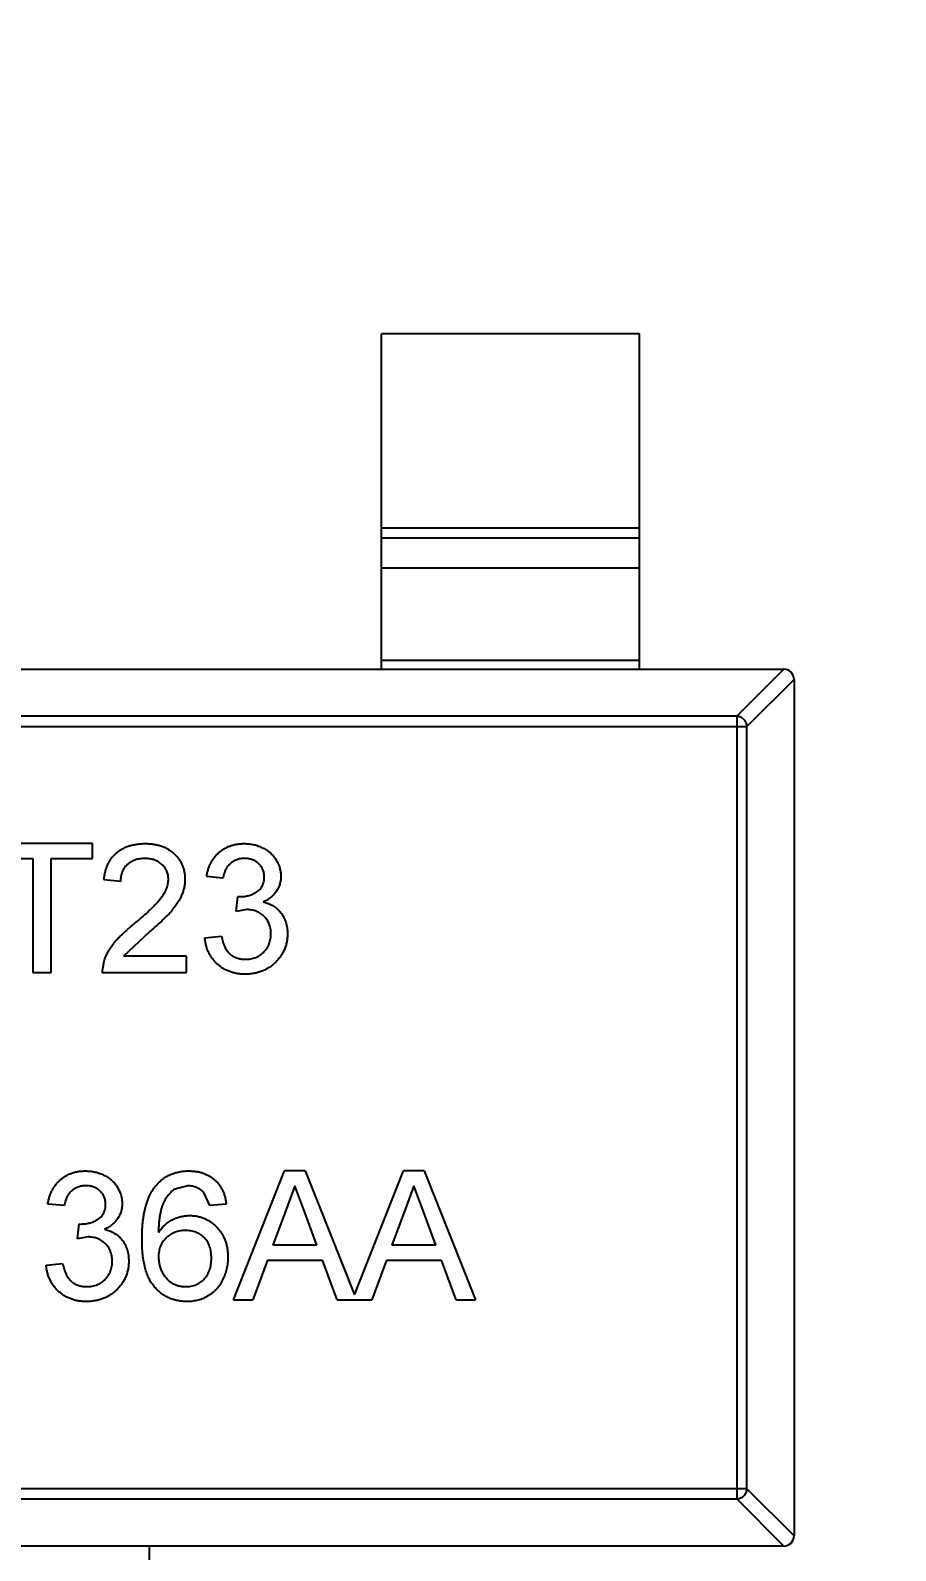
# Model space of a CAD drawing. Header units: inches. Extents: x -36 to 490, y -51 to 98.
# Drawn here: x 428.666 to 430.343, y 18.159 to 21.106 of the extents above; entities that cross this region are included whole.
import ezdxf

# ---------------------------------------------------------------- set-up
doc = ezdxf.new("R2010")
doc.units = ezdxf.units.IN
doc.header["$LTSCALE"] = 1.21
doc.header["$MEASUREMENT"] = 0
doc.header["$PDMODE"] = 3
doc.header["$PDSIZE"] = 0.3125
doc.layers.get('0').update_dxf_attribs({"linetype": 'CONTINUOUS'})
doc.layers.get('Defpoints').update_dxf_attribs({"linetype": 'CONTINUOUS'})
doc.layers.add('DIM', color=3, linetype='CONTINUOUS')
doc.styles.get("Standard").update_dxf_attribs({"font": 'txt', "width": 0.8})
doc.dimstyles.get("Standard").update_dxf_attribs({"dimtxt": 0.15625, "dimasz": 0.1875, "dimexe": 0.125, "dimexo": 0.0625, "dimgap": 0.09, "dimtad": 0, "dimtih": 1, "dimtoh": 1, "dimzin": 4, "dimdsep": 46, "dimtxsty": 'Standard', "dimblk": '_FILLED', "dimblk1": '_FILLED', "dimblk2": '_FILLED', "dimcen": 0.09, "dimazin": 1, "dimtp": 0.01, "dimtm": 0.01, "dimtfac": 1, "dimtofl": 0, "dimtmove": 0, "dimatfit": 3, "dimldrblk": '_FILLED', "dimfxl": 1, "dimtolj": 1, "dimtzin": 4, "dimarcsym": 0})

# ---------------------------------------------------------------- blocks, each defined once
blk = doc.blocks.new('_FILLED')
at = {"color": 0, "linetype": 'ByBlock'}
blk.add_solid([(0, 0), (-1, 0.1667), (-1, -0.1667)], dxfattribs=at)
blk = doc.blocks.new('*D70')
at = {"layer": 'Defpoints', "color": 0}
for p in [(406.8003, 41.9888), (406.8003, -7.0611), (488.6342, -7.0611)]:
    blk.add_point(p, dxfattribs=at)
at = {"layer": 'DIM', "color": 0, "lineweight": -2}
for p, q in [((406.8628, 41.9888), (488.7592, 41.9888)), ((488.6342, 39.4488), (488.6342, 21.3872)), ((488.6342, -4.5211), (488.6342, 13.5405)), ((406.8628, -7.0611), (488.7592, -7.0611))]:
    blk.add_line(p, q, dxfattribs=at)
at = {"layer": 'DIM', "color": 0, "lineweight": -2, "xscale": 2.54, "yscale": 2.54, "zscale": 2.54}
for p, rotation in [((488.6342, 41.9888), 90), ((488.6342, -7.0611), 270)]:
    blk.add_blockref('_FILLED', p, dxfattribs=dict(at, rotation=rotation))
at = {"layer": 'DIM', "color": 0, "insert": (488.6342, 17.4638), "char_height": 2.5, "attachment_point": 5, "rotation": 90, "line_spacing_factor": 2.5}
blk.add_mtext('\\A1;49.05', dxfattribs=at)

msp = doc.modelspace()

# ---------------------------------------------------------------- linework, layer by layer
at = {"color": 7, "linetype": 'Continuous'}
for p, q in [((429.8464, 20.518), (429.3464, 20.518)), ((429.3464, 19.868), (429.3464, 20.518)), ((429.8464, 19.868), (429.8464, 20.518)), ((429.3464, 20.1419), (429.8464, 20.1419)), ((429.8464, 20.1221), (429.3464, 20.1221)), ((429.8464, 20.0641), (429.3464, 20.0641)), ((427.1664, 19.868), (430.1264, 19.868)), ((429.3464, 19.8858), (429.8464, 19.8858)), ((430.0353, 19.7766), (430.1268, 19.868)), ((430.1464, 19.8483), (430.055, 19.7569)), ((430.1464, 19.848), (430.1464, 18.188)), ((430.0353, 19.7766), (427.2576, 19.7766)), ((430.0353, 19.7766), (430.0353, 18.2595)), ((427.2379, 19.7569), (430.055, 19.7569)), ((430.055, 18.2792), (430.055, 19.7569)), ((428.7859, 19.5299), (428.5904, 19.5299)), ((428.7859, 19.501), (428.7859, 19.5299)), ((428.5904, 19.501), (428.6705, 19.501)), ((428.6705, 19.501), (428.6705, 19.2799)), ((428.7058, 19.501), (428.7859, 19.501)), ((428.7058, 19.2799), (428.7058, 19.501)), ((428.8404, 19.4561), (428.8083, 19.4594)), ((429.0391, 19.4626), (429.0071, 19.4658)), ((429.0644, 19.3985), (429.0677, 19.4273)), ((429.0677, 19.4273), (429.0724, 19.427)), ((429.0852, 19.4019), (429.0644, 19.3985)), ((428.896, 19.3583), (428.8463, 19.3119)), ((429.0038, 19.3472), (429.0359, 19.3504)), ((428.9686, 19.3119), (428.8463, 19.3119)), ((428.9686, 19.2799), (428.9686, 19.3119)), ((428.6705, 19.2799), (428.7058, 19.2799)), ((428.8051, 19.2799), (428.8085, 19.3021)), ((428.8051, 19.2799), (428.9686, 19.2799)), ((429.0594, 18.6453), (429.1586, 18.8953)), ((429.1984, 18.8953), (429.1586, 18.8953)), ((429.1984, 18.8953), (429.2939, 18.6547)), ((429.2939, 18.6547), (429.3894, 18.8953)), ((429.4292, 18.8953), (429.3894, 18.8953)), ((429.4292, 18.8953), (429.5284, 18.6453)), ((428.9712, 18.8664), (428.944, 18.859)), ((429.1785, 18.8664), (429.1614, 18.8202)), ((429.1969, 18.8167), (429.1785, 18.8664)), ((429.4093, 18.8664), (429.3922, 18.8202)), ((429.4277, 18.8167), (429.4093, 18.8664)), ((429.0135, 18.8279), (429.0019, 18.8536)), ((428.7314, 18.8279), (428.6994, 18.8311)), ((429.0455, 18.8311), (429.0135, 18.8279)), ((429.1614, 18.8202), (429.1359, 18.751)), ((429.2212, 18.751), (429.1969, 18.8167)), ((429.3922, 18.8202), (429.3666, 18.751)), ((429.452, 18.751), (429.4277, 18.8167)), ((428.7568, 18.7638), (428.7601, 18.7927)), ((428.7601, 18.7927), (428.7647, 18.7923)), ((428.7775, 18.7672), (428.7568, 18.7638)), ((429.2212, 18.751), (429.1359, 18.751)), ((429.452, 18.751), (429.3666, 18.751)), ((428.6962, 18.7126), (428.7282, 18.7158)), ((429.1252, 18.7222), (429.0968, 18.6453)), ((429.1252, 18.7222), (429.2318, 18.7222)), ((429.2603, 18.6453), (429.2318, 18.7222)), ((429.356, 18.7222), (429.3276, 18.6453)), ((429.356, 18.7222), (429.4626, 18.7222)), ((429.491, 18.6453), (429.4626, 18.7222)), ((429.0594, 18.6453), (429.0968, 18.6453)), ((429.2603, 18.6453), (429.3276, 18.6453)), ((429.491, 18.6453), (429.5284, 18.6453)), ((430.055, 18.2792), (427.2379, 18.2792)), ((430.055, 18.2792), (430.1464, 18.1877)), ((427.2576, 18.2595), (430.0353, 18.2595)), ((430.1268, 18.168), (430.0353, 18.2595)), ((430.1264, 18.168), (427.1664, 18.168)), ((428.8964, 17.518), (428.8964, 18.168))]:
    msp.add_line(p, q, dxfattribs=at)
for centre, start, end in [((430.1264, 19.848), 0, 90), ((430.1264, 18.188), 270, 0)]:
    msp.add_arc(centre, 0.02, start, end, dxfattribs=at)
for points, knots in [([(430.055, 19.7569), (430.0549, 19.7595), (430.0538, 19.7645), (430.0494, 19.771), (430.043, 19.7754), (430.0379, 19.7765), (430.0353, 19.7766)], [0, 0, 0, 0, 0.249032, 0.5, 0.750968, 1, 1, 1, 1]), ([(428.8083, 19.4594), (428.8087, 19.4621), (428.8093, 19.4676), (428.8109, 19.4755), (428.8131, 19.4828), (428.8158, 19.4896), (428.8191, 19.496), (428.8229, 19.5018), (428.8274, 19.5071), (428.8323, 19.5119), (428.8378, 19.5161), (428.8437, 19.5198), (428.8501, 19.5229), (428.8569, 19.5255), (428.8642, 19.5274), (428.8719, 19.5288), (428.88, 19.5297), (428.8856, 19.5298), (428.8885, 19.5299)], [0, 0, 0, 0, 0.070675, 0.137493, 0.201473, 0.262869, 0.32255, 0.380737, 0.43822, 0.495487, 0.553484, 0.611346, 0.670644, 0.731587, 0.794183, 0.859445, 0.928208, 1, 1, 1, 1]), ([(428.8885, 19.5299), (428.8914, 19.5298), (428.897, 19.5297), (428.9052, 19.5287), (428.9129, 19.5272), (428.9202, 19.5251), (428.9271, 19.5222), (428.9334, 19.5188), (428.9393, 19.5148), (428.9447, 19.5101), (428.9496, 19.5051), (428.9538, 19.4996), (428.9573, 19.4939), (428.9604, 19.4879), (428.9626, 19.4815), (428.9642, 19.4749), (428.9653, 19.468), (428.9653, 19.4633), (428.9654, 19.4609)], [0, 0, 0, 0, 0.074712, 0.145539, 0.213339, 0.278615, 0.342094, 0.40389, 0.465063, 0.526577, 0.587328, 0.64638, 0.704345, 0.761672, 0.819418, 0.878039, 0.937796, 1, 1, 1, 1]), ([(429.0071, 19.4658), (429.0076, 19.4682), (429.0085, 19.4731), (429.0105, 19.4801), (429.013, 19.4867), (429.0159, 19.4928), (429.0192, 19.4986), (429.023, 19.5039), (429.0272, 19.5087), (429.0318, 19.5132), (429.0368, 19.5171), (429.0421, 19.5205), (429.0478, 19.5234), (429.0537, 19.5257), (429.0599, 19.5276), (429.0664, 19.5289), (429.0732, 19.5297), (429.0778, 19.5298), (429.0802, 19.5299)], [0, 0, 0, 0, 0.071036, 0.139343, 0.204958, 0.268332, 0.330129, 0.390664, 0.450861, 0.510587, 0.570374, 0.629455, 0.687994, 0.747581, 0.807839, 0.870034, 0.93381, 1, 1, 1, 1]), ([(429.0802, 19.5299), (429.0834, 19.5298), (429.0898, 19.5296), (429.0993, 19.5279), (429.1083, 19.5252), (429.1168, 19.5214), (429.1247, 19.5168), (429.1317, 19.5113), (429.1377, 19.505), (429.1426, 19.498), (429.1464, 19.4904), (429.1493, 19.4826), (429.151, 19.4745), (429.1512, 19.4691), (429.1513, 19.4663)], [0, 0, 0, 0, 0.092054, 0.181008, 0.26913, 0.357137, 0.443549, 0.526433, 0.607453, 0.688385, 0.767854, 0.845531, 0.922529, 1, 1, 1, 1]), ([(428.8878, 19.501), (428.886, 19.501), (428.8826, 19.5009), (428.8777, 19.5003), (428.8729, 19.4995), (428.8685, 19.4981), (428.8643, 19.4965), (428.8604, 19.4944), (428.8567, 19.492), (428.8534, 19.4892), (428.8503, 19.486), (428.8477, 19.4826), (428.8455, 19.4789), (428.8437, 19.4749), (428.8422, 19.4706), (428.8411, 19.4661), (428.8406, 19.4612), (428.8404, 19.4579), (428.8404, 19.4561)], [0, 0, 0, 0, 0.070696, 0.138358, 0.20337, 0.2657, 0.327256, 0.386512, 0.445858, 0.505173, 0.56378, 0.622343, 0.680824, 0.739795, 0.800801, 0.864239, 0.930631, 1, 1, 1, 1]), ([(428.9333, 19.4606), (428.9333, 19.462), (428.9332, 19.4647), (428.9326, 19.4688), (428.9317, 19.4726), (428.9302, 19.4763), (428.9285, 19.4799), (428.9263, 19.4832), (428.9237, 19.4864), (428.9207, 19.4894), (428.9175, 19.4921), (428.9139, 19.4945), (428.9102, 19.4965), (428.9062, 19.4982), (428.9019, 19.4994), (428.8974, 19.5003), (428.8926, 19.5009), (428.8894, 19.501), (428.8878, 19.501)], [0, 0, 0, 0, 0.061762, 0.121174, 0.179421, 0.236843, 0.294322, 0.353191, 0.412721, 0.474522, 0.537057, 0.599591, 0.662367, 0.725246, 0.790316, 0.857724, 0.927232, 1, 1, 1, 1]), ([(429.0812, 19.501), (429.0785, 19.5009), (429.0733, 19.5007), (429.0659, 19.4988), (429.0592, 19.4958), (429.0542, 19.4923), (429.0507, 19.4889), (429.0482, 19.486), (429.0461, 19.4828), (429.0442, 19.4794), (429.0425, 19.4756), (429.0411, 19.4715), (429.0399, 19.4672), (429.0394, 19.4641), (429.0391, 19.4626)], [0, 0, 0, 0, 0.127797, 0.246795, 0.362284, 0.477652, 0.536237, 0.59559, 0.656344, 0.719085, 0.784349, 0.852876, 0.924551, 1, 1, 1, 1]), ([(429.1192, 19.4653), (429.1192, 19.4665), (429.1192, 19.469), (429.1186, 19.4727), (429.1178, 19.4761), (429.1166, 19.4794), (429.1151, 19.4825), (429.1133, 19.4855), (429.1111, 19.4883), (429.1086, 19.4909), (429.1059, 19.4933), (429.1029, 19.4953), (429.0998, 19.4971), (429.0964, 19.4985), (429.0929, 19.4996), (429.0891, 19.5004), (429.0852, 19.501), (429.0825, 19.501), (429.0812, 19.501)], [0, 0, 0, 0, 0.065093, 0.127304, 0.188122, 0.247131, 0.306077, 0.365678, 0.426103, 0.487841, 0.550317, 0.611805, 0.672737, 0.734883, 0.79768, 0.862475, 0.929775, 1, 1, 1, 1]), ([(428.8661, 19.3734), (428.8693, 19.3761), (428.8755, 19.3813), (428.8843, 19.389), (428.8923, 19.3962), (428.8994, 19.403), (428.9057, 19.4092), (428.9111, 19.415), (428.9158, 19.4202), (428.9197, 19.4251), (428.923, 19.4297), (428.9257, 19.4343), (428.928, 19.4387), (428.93, 19.4432), (428.9315, 19.4476), (428.9325, 19.4519), (428.9332, 19.4563), (428.9333, 19.4591), (428.9333, 19.4606)], [0, 0, 0, 0, 0.11141, 0.214526, 0.309417, 0.396087, 0.474284, 0.544374, 0.60642, 0.660582, 0.709794, 0.756451, 0.800767, 0.843168, 0.884295, 0.923885, 0.962359, 1, 1, 1, 1]), ([(428.9654, 19.4609), (428.9653, 19.4584), (428.9652, 19.4534), (428.9641, 19.446), (428.9623, 19.4387), (428.9598, 19.4314), (428.9565, 19.424), (428.9523, 19.4165), (428.947, 19.4088), (428.942, 19.4023), (428.9373, 19.3968), (428.9332, 19.3923), (428.9284, 19.3875), (428.9231, 19.3823), (428.9171, 19.3768), (428.9107, 19.3709), (428.9035, 19.3647), (428.8986, 19.3605), (428.896, 19.3583)], [0, 0, 0, 0, 0.057945, 0.116018, 0.174826, 0.234683, 0.296827, 0.364061, 0.436192, 0.51426, 0.556976, 0.604856, 0.657675, 0.715751, 0.77884, 0.847501, 0.921228, 1, 1, 1, 1]), ([(429.0724, 19.427), (429.0753, 19.4271), (429.0811, 19.4273), (429.0895, 19.4291), (429.0975, 19.432), (429.1037, 19.4355), (429.1083, 19.4387), (429.1111, 19.4416), (429.1137, 19.4447), (429.1157, 19.4483), (429.1174, 19.4521), (429.1184, 19.4562), (429.1192, 19.4606), (429.1192, 19.4637), (429.1192, 19.4653)], [0, 0, 0, 0, 0.129789, 0.254605, 0.378435, 0.50292, 0.565018, 0.624848, 0.683448, 0.742765, 0.802757, 0.86522, 0.930779, 1, 1, 1, 1]), ([(429.1513, 19.4663), (429.1512, 19.4637), (429.151, 19.4586), (429.1493, 19.4511), (429.1466, 19.444), (429.1428, 19.4373), (429.138, 19.4311), (429.132, 19.4255), (429.1251, 19.4206), (429.1199, 19.4181), (429.1172, 19.4167)], [0, 0, 0, 0, 0.121951, 0.240787, 0.35855, 0.479066, 0.601519, 0.727551, 0.859932, 1, 1, 1, 1]), ([(429.1321, 19.3553), (429.132, 19.357), (429.1319, 19.3602), (429.1313, 19.365), (429.1303, 19.3695), (429.1288, 19.3738), (429.127, 19.3779), (429.1247, 19.3817), (429.122, 19.3854), (429.1189, 19.3887), (429.1155, 19.3918), (429.1118, 19.3945), (429.1079, 19.3968), (429.1038, 19.3986), (429.0995, 19.4001), (429.0949, 19.4011), (429.0901, 19.4018), (429.0868, 19.4018), (429.0852, 19.4019)], [0, 0, 0, 0, 0.067051, 0.13118, 0.193722, 0.254499, 0.314763, 0.375117, 0.436023, 0.498297, 0.560571, 0.621619, 0.681973, 0.742853, 0.804272, 0.867473, 0.932273, 1, 1, 1, 1]), ([(429.1172, 19.4167), (429.119, 19.4163), (429.1225, 19.4154), (429.1275, 19.4136), (429.1323, 19.4114), (429.1368, 19.409), (429.1409, 19.4061), (429.1448, 19.4029), (429.1484, 19.3993), (429.1516, 19.3955), (429.1546, 19.3914), (429.1571, 19.3869), (429.1593, 19.3822), (429.1611, 19.3773), (429.1624, 19.3721), (429.1634, 19.3666), (429.164, 19.3609), (429.1641, 19.3571), (429.1641, 19.3551)], [0, 0, 0, 0, 0.065828, 0.128938, 0.190858, 0.251186, 0.310974, 0.37005, 0.429672, 0.489507, 0.549975, 0.610075, 0.670915, 0.732909, 0.796711, 0.861825, 0.929892, 1, 1, 1, 1]), ([(428.8085, 19.3021), (428.8095, 19.305), (428.8117, 19.311), (428.8161, 19.3196), (428.8212, 19.3282), (428.8262, 19.3351), (428.8308, 19.3407), (428.8347, 19.345), (428.8389, 19.3495), (428.8436, 19.354), (428.8487, 19.3587), (428.8541, 19.3636), (428.8599, 19.3685), (428.864, 19.3717), (428.8661, 19.3734)], [0, 0, 0, 0, 0.100388, 0.204407, 0.310686, 0.422157, 0.480685, 0.543238, 0.6095, 0.679555, 0.753841, 0.831641, 0.913813, 1, 1, 1, 1]), ([(429.0816, 19.2767), (429.079, 19.2767), (429.0738, 19.2768), (429.0663, 19.2778), (429.059, 19.2793), (429.0522, 19.2815), (429.0456, 19.2842), (429.0394, 19.2876), (429.0335, 19.2916), (429.0281, 19.2962), (429.023, 19.3013), (429.0185, 19.3068), (429.0147, 19.3126), (429.0113, 19.3188), (429.0085, 19.3254), (429.0064, 19.3323), (429.0048, 19.3396), (429.0042, 19.3446), (429.0038, 19.3472)], [0, 0, 0, 0, 0.067794, 0.133464, 0.196934, 0.258481, 0.319787, 0.380431, 0.44099, 0.502867, 0.564806, 0.625526, 0.685604, 0.746041, 0.807347, 0.869717, 0.93379, 1, 1, 1, 1]), ([(429.0359, 19.3504), (429.0363, 19.3485), (429.0372, 19.3447), (429.0387, 19.3394), (429.0404, 19.3344), (429.0425, 19.33), (429.0445, 19.3258), (429.0469, 19.3222), (429.0495, 19.3189), (429.0522, 19.316), (429.0552, 19.3135), (429.0585, 19.3113), (429.0619, 19.3095), (429.0657, 19.3081), (429.0696, 19.3069), (429.0738, 19.3061), (429.0782, 19.3056), (429.0812, 19.3055), (429.0828, 19.3055)], [0, 0, 0, 0, 0.082566, 0.15976, 0.233155, 0.301356, 0.365752, 0.426437, 0.484185, 0.539549, 0.593156, 0.647048, 0.701446, 0.757, 0.81384, 0.873058, 0.934963, 1, 1, 1, 1]), ([(429.1641, 19.3551), (429.164, 19.3524), (429.1639, 19.3471), (429.1628, 19.3393), (429.1609, 19.3319), (429.1584, 19.3247), (429.1551, 19.3179), (429.151, 19.3114), (429.1462, 19.3052), (429.1408, 19.2994), (429.1348, 19.294), (429.1284, 19.2894), (429.1215, 19.2854), (429.1143, 19.2822), (429.1067, 19.2797), (429.0987, 19.2779), (429.0903, 19.2769), (429.0845, 19.2767), (429.0816, 19.2767)], [0, 0, 0, 0, 0.063503, 0.124805, 0.18492, 0.244376, 0.303775, 0.364133, 0.425376, 0.488388, 0.551743, 0.61386, 0.67564, 0.737737, 0.800417, 0.864658, 0.930985, 1, 1, 1, 1]), ([(429.0828, 19.3055), (429.0846, 19.3055), (429.0882, 19.3056), (429.0933, 19.3063), (429.0983, 19.3074), (429.1029, 19.309), (429.1073, 19.311), (429.1113, 19.3135), (429.1152, 19.3164), (429.1186, 19.3198), (429.1218, 19.3235), (429.1246, 19.3274), (429.1269, 19.3315), (429.1288, 19.3358), (429.1302, 19.3404), (429.1313, 19.3452), (429.132, 19.3502), (429.132, 19.3536), (429.1321, 19.3553)], [0, 0, 0, 0, 0.069461, 0.135658, 0.19962, 0.261651, 0.322053, 0.38234, 0.443223, 0.50493, 0.56682, 0.6276, 0.687476, 0.747351, 0.808174, 0.870133, 0.933721, 1, 1, 1, 1]), ([(428.6994, 18.8311), (428.6999, 18.8336), (428.7008, 18.8385), (428.7028, 18.8455), (428.7053, 18.8521), (428.7082, 18.8582), (428.7115, 18.864), (428.7153, 18.8693), (428.7195, 18.8741), (428.7241, 18.8785), (428.7291, 18.8825), (428.7344, 18.8859), (428.7401, 18.8888), (428.746, 18.8911), (428.7522, 18.893), (428.7587, 18.8943), (428.7655, 18.8951), (428.7701, 18.8952), (428.7725, 18.8953)], [0, 0, 0, 0, 0.071036, 0.139343, 0.204958, 0.268332, 0.330129, 0.390664, 0.450861, 0.510587, 0.570374, 0.629455, 0.687994, 0.747581, 0.807839, 0.870034, 0.93381, 1, 1, 1, 1]), ([(428.7725, 18.8953), (428.7757, 18.8951), (428.7822, 18.8949), (428.7916, 18.8933), (428.8006, 18.8906), (428.8091, 18.8868), (428.817, 18.8822), (428.824, 18.8767), (428.83, 18.8704), (428.8349, 18.8633), (428.8387, 18.8558), (428.8416, 18.848), (428.8433, 18.8399), (428.8435, 18.8344), (428.8436, 18.8317)], [0, 0, 0, 0, 0.092054, 0.181008, 0.26913, 0.357137, 0.443549, 0.526433, 0.607453, 0.688385, 0.767854, 0.845531, 0.922529, 1, 1, 1, 1]), ([(428.9093, 18.8669), (428.9113, 18.8691), (428.9153, 18.8736), (428.9221, 18.8794), (428.9294, 18.8843), (428.9372, 18.8883), (428.9455, 18.8914), (428.9543, 18.8937), (428.9637, 18.895), (428.9701, 18.8952), (428.9733, 18.8953)], [0, 0, 0, 0, 0.125625, 0.247619, 0.368528, 0.488104, 0.609878, 0.735382, 0.864448, 1, 1, 1, 1]), ([(428.9733, 18.8953), (428.9758, 18.8952), (428.9806, 18.8951), (428.9876, 18.8943), (428.9943, 18.893), (429.0006, 18.8911), (429.0066, 18.8887), (429.0123, 18.8858), (429.0176, 18.8823), (429.0226, 18.8783), (429.0272, 18.8739), (429.0312, 18.8689), (429.0348, 18.8636), (429.038, 18.8579), (429.0406, 18.8518), (429.0428, 18.8453), (429.0444, 18.8384), (429.0451, 18.8336), (429.0455, 18.8311)], [0, 0, 0, 0, 0.068499, 0.134572, 0.198208, 0.259784, 0.319951, 0.379508, 0.438814, 0.498497, 0.558182, 0.617438, 0.677522, 0.737959, 0.80033, 0.86409, 0.930622, 1, 1, 1, 1]), ([(428.7735, 18.8664), (428.7708, 18.8663), (428.7656, 18.8661), (428.7582, 18.8642), (428.7515, 18.8612), (428.7465, 18.8577), (428.743, 18.8543), (428.7406, 18.8514), (428.7384, 18.8482), (428.7365, 18.8448), (428.7349, 18.841), (428.7334, 18.8369), (428.7322, 18.8325), (428.7317, 18.8295), (428.7314, 18.8279)], [0, 0, 0, 0, 0.127797, 0.246795, 0.362284, 0.477652, 0.536237, 0.59559, 0.656344, 0.719085, 0.784349, 0.852876, 0.924551, 1, 1, 1, 1]), ([(428.8115, 18.8306), (428.8115, 18.8319), (428.8115, 18.8344), (428.811, 18.838), (428.8101, 18.8415), (428.8089, 18.8448), (428.8074, 18.8479), (428.8056, 18.8509), (428.8034, 18.8537), (428.8009, 18.8563), (428.7982, 18.8587), (428.7952, 18.8607), (428.7921, 18.8625), (428.7887, 18.8639), (428.7852, 18.865), (428.7815, 18.8658), (428.7775, 18.8663), (428.7748, 18.8664), (428.7735, 18.8664)], [0, 0, 0, 0, 0.065093, 0.127304, 0.188122, 0.247131, 0.306077, 0.365678, 0.426103, 0.487841, 0.550317, 0.611805, 0.672737, 0.734883, 0.79768, 0.862475, 0.929775, 1, 1, 1, 1]), ([(428.8821, 18.7623), (428.8821, 18.7652), (428.8821, 18.771), (428.8825, 18.7796), (428.8829, 18.7878), (428.8837, 18.7957), (428.8846, 18.8033), (428.8859, 18.8106), (428.8872, 18.8176), (428.8888, 18.8243), (428.8906, 18.8307), (428.8927, 18.8368), (428.8948, 18.8426), (428.8973, 18.848), (428.8999, 18.8532), (428.9029, 18.8581), (428.9059, 18.8626), (428.9082, 18.8655), (428.9093, 18.8669)], [0, 0, 0, 0, 0.080034, 0.157854, 0.232564, 0.304731, 0.374384, 0.441663, 0.506048, 0.568692, 0.628715, 0.687238, 0.743227, 0.797567, 0.850239, 0.901629, 0.951067, 1, 1, 1, 1]), ([(429.0019, 18.8536), (429.0008, 18.8546), (428.9988, 18.8566), (428.9954, 18.8592), (428.9918, 18.8615), (428.9881, 18.8633), (428.9841, 18.8647), (428.98, 18.8657), (428.9757, 18.8663), (428.9727, 18.8664), (428.9712, 18.8664)], [0, 0, 0, 0, 0.128545, 0.252818, 0.375212, 0.497113, 0.618546, 0.742222, 0.869458, 1, 1, 1, 1]), ([(428.944, 18.859), (428.9419, 18.8573), (428.9376, 18.8537), (428.932, 18.8471), (428.927, 18.8395), (428.9233, 18.8324), (428.9207, 18.826), (428.919, 18.8205), (428.9176, 18.8144), (428.9164, 18.8078), (428.9154, 18.8006), (428.9147, 18.7929), (428.9142, 18.7845), (428.9142, 18.7787), (428.9141, 18.7758)], [0, 0, 0, 0, 0.088609, 0.181893, 0.280787, 0.38702, 0.444107, 0.506454, 0.574396, 0.647656, 0.726426, 0.811458, 0.90278, 1, 1, 1, 1]), ([(428.7647, 18.7923), (428.7676, 18.7924), (428.7734, 18.7927), (428.7818, 18.7945), (428.7898, 18.7974), (428.796, 18.8008), (428.8006, 18.8041), (428.8034, 18.807), (428.806, 18.8101), (428.808, 18.8137), (428.8097, 18.8174), (428.8107, 18.8216), (428.8115, 18.826), (428.8115, 18.8291), (428.8115, 18.8306)], [0, 0, 0, 0, 0.129789, 0.254605, 0.378435, 0.50292, 0.565018, 0.624848, 0.683448, 0.742765, 0.802757, 0.86522, 0.930779, 1, 1, 1, 1]), ([(428.8436, 18.8317), (428.8435, 18.8291), (428.8433, 18.824), (428.8416, 18.8165), (428.8389, 18.8094), (428.8351, 18.8027), (428.8303, 18.7964), (428.8243, 18.7909), (428.8174, 18.786), (428.8122, 18.7834), (428.8095, 18.7821)], [0, 0, 0, 0, 0.121951, 0.240787, 0.35855, 0.479066, 0.601519, 0.727551, 0.859932, 1, 1, 1, 1]), ([(428.9141, 18.7758), (428.916, 18.7784), (428.9197, 18.7836), (428.9262, 18.7904), (428.9333, 18.7962), (428.9411, 18.8007), (428.9492, 18.8043), (428.9576, 18.8069), (428.9662, 18.8084), (428.9719, 18.8086), (428.9748, 18.8087)], [0, 0, 0, 0, 0.13549, 0.265229, 0.390778, 0.51542, 0.638317, 0.759642, 0.878902, 1, 1, 1, 1]), ([(428.9748, 18.8087), (428.9774, 18.8086), (428.9823, 18.8085), (428.9896, 18.8075), (428.9966, 18.8056), (429.0034, 18.8032), (429.0097, 18.7999), (429.0159, 18.7961), (429.0217, 18.7914), (429.0272, 18.7862), (429.0323, 18.7803), (429.0367, 18.774), (429.0404, 18.7673), (429.0434, 18.7601), (429.0458, 18.7526), (429.0475, 18.7446), (429.0485, 18.7362), (429.0486, 18.7305), (429.0487, 18.7276)], [0, 0, 0, 0, 0.061347, 0.121203, 0.179863, 0.238152, 0.296252, 0.35519, 0.415676, 0.478379, 0.541524, 0.603977, 0.666513, 0.729491, 0.79371, 0.859736, 0.928449, 1, 1, 1, 1]), ([(428.8095, 18.7821), (428.8113, 18.7817), (428.8148, 18.7808), (428.8198, 18.7789), (428.8246, 18.7768), (428.8291, 18.7743), (428.8332, 18.7715), (428.8372, 18.7683), (428.8407, 18.7647), (428.844, 18.7609), (428.8469, 18.7567), (428.8494, 18.7523), (428.8516, 18.7476), (428.8534, 18.7427), (428.8547, 18.7375), (428.8557, 18.732), (428.8563, 18.7263), (428.8564, 18.7224), (428.8564, 18.7205)], [0, 0, 0, 0, 0.065828, 0.128938, 0.190858, 0.251186, 0.310974, 0.37005, 0.429672, 0.489507, 0.549975, 0.610075, 0.670915, 0.732909, 0.796711, 0.861825, 0.929892, 1, 1, 1, 1]), ([(428.966, 18.7799), (428.9642, 18.7798), (428.9607, 18.7798), (428.9556, 18.779), (428.9507, 18.778), (428.9459, 18.7764), (428.9414, 18.7744), (428.9371, 18.7719), (428.933, 18.769), (428.9291, 18.7657), (428.9256, 18.762), (428.9225, 18.758), (428.92, 18.7537), (428.9177, 18.7492), (428.9161, 18.7443), (428.915, 18.7392), (428.9142, 18.7338), (428.9142, 18.7301), (428.9141, 18.7282)], [0, 0, 0, 0, 0.064812, 0.127718, 0.189086, 0.249562, 0.309738, 0.370215, 0.431085, 0.493911, 0.55657, 0.617553, 0.678119, 0.739063, 0.801665, 0.864956, 0.93089, 1, 1, 1, 1]), ([(429.0167, 18.7266), (429.0166, 18.7286), (429.0166, 18.7325), (429.0159, 18.7382), (429.0149, 18.7436), (429.0133, 18.7487), (429.0115, 18.7534), (429.0091, 18.7578), (429.0063, 18.762), (429.0031, 18.7656), (428.9996, 18.769), (428.9957, 18.7719), (428.9915, 18.7744), (428.987, 18.7764), (428.9822, 18.778), (428.977, 18.779), (428.9716, 18.7798), (428.9679, 18.7798), (428.966, 18.7799)], [0, 0, 0, 0, 0.072229, 0.141252, 0.207439, 0.270245, 0.331238, 0.391254, 0.450152, 0.509008, 0.567734, 0.625726, 0.683708, 0.742407, 0.803094, 0.865865, 0.931379, 1, 1, 1, 1]), ([(428.8244, 18.7207), (428.8243, 18.7224), (428.8242, 18.7256), (428.8236, 18.7304), (428.8226, 18.7349), (428.8211, 18.7392), (428.8193, 18.7432), (428.817, 18.7471), (428.8143, 18.7507), (428.8112, 18.7541), (428.8078, 18.7572), (428.8041, 18.7599), (428.8002, 18.7622), (428.7961, 18.764), (428.7918, 18.7655), (428.7872, 18.7665), (428.7824, 18.7671), (428.7792, 18.7672), (428.7775, 18.7672)], [0, 0, 0, 0, 0.067051, 0.13118, 0.193722, 0.254499, 0.314763, 0.375117, 0.436023, 0.498297, 0.560571, 0.621619, 0.681973, 0.742853, 0.804272, 0.867473, 0.932273, 1, 1, 1, 1]), ([(428.9697, 18.642), (428.9665, 18.6421), (428.9603, 18.6423), (428.9513, 18.6436), (428.9427, 18.6458), (428.9345, 18.6489), (428.9267, 18.6528), (428.9195, 18.6577), (428.9126, 18.6634), (428.9063, 18.67), (428.9005, 18.6776), (428.8956, 18.6864), (428.8913, 18.6963), (428.8879, 18.7073), (428.8853, 18.7195), (428.8834, 18.7328), (428.8823, 18.7472), (428.8821, 18.7571), (428.8821, 18.7623)], [0, 0, 0, 0, 0.056157, 0.110133, 0.162537, 0.213912, 0.265146, 0.31651, 0.369179, 0.423123, 0.479276, 0.538691, 0.601978, 0.670125, 0.74365, 0.82281, 0.908261, 1, 1, 1, 1]), ([(428.7282, 18.7158), (428.7286, 18.7138), (428.7295, 18.7101), (428.731, 18.7048), (428.7327, 18.6998), (428.7348, 18.6954), (428.7368, 18.6912), (428.7392, 18.6875), (428.7418, 18.6843), (428.7445, 18.6814), (428.7476, 18.6789), (428.7508, 18.6767), (428.7542, 18.6749), (428.758, 18.6735), (428.7619, 18.6723), (428.7661, 18.6715), (428.7705, 18.671), (428.7735, 18.6709), (428.7751, 18.6709)], [0, 0, 0, 0, 0.082566, 0.15976, 0.233155, 0.301356, 0.365752, 0.426437, 0.484185, 0.539549, 0.593156, 0.647048, 0.701446, 0.757, 0.81384, 0.873058, 0.934963, 1, 1, 1, 1]), ([(428.8564, 18.7205), (428.8563, 18.7178), (428.8562, 18.7125), (428.8551, 18.7047), (428.8532, 18.6973), (428.8507, 18.6901), (428.8474, 18.6833), (428.8433, 18.6767), (428.8385, 18.6706), (428.8331, 18.6647), (428.8271, 18.6594), (428.8207, 18.6548), (428.8138, 18.6508), (428.8066, 18.6476), (428.799, 18.6451), (428.791, 18.6433), (428.7826, 18.6422), (428.7769, 18.6421), (428.7739, 18.642)], [0, 0, 0, 0, 0.063503, 0.124805, 0.18492, 0.244376, 0.303775, 0.364133, 0.425376, 0.488388, 0.551743, 0.61386, 0.67564, 0.737737, 0.800417, 0.864658, 0.930985, 1, 1, 1, 1]), ([(428.7751, 18.6709), (428.7769, 18.6709), (428.7805, 18.671), (428.7856, 18.6717), (428.7906, 18.6728), (428.7952, 18.6744), (428.7996, 18.6764), (428.8036, 18.6789), (428.8075, 18.6818), (428.811, 18.6852), (428.8141, 18.6889), (428.8169, 18.6928), (428.8192, 18.6969), (428.8211, 18.7012), (428.8225, 18.7058), (428.8236, 18.7106), (428.8243, 18.7156), (428.8243, 18.719), (428.8244, 18.7207)], [0, 0, 0, 0, 0.069461, 0.135658, 0.19962, 0.261651, 0.322053, 0.38234, 0.443223, 0.50493, 0.56682, 0.6276, 0.687476, 0.747351, 0.808174, 0.870133, 0.933721, 1, 1, 1, 1]), ([(428.9141, 18.7282), (428.9142, 18.7257), (428.9144, 18.7207), (428.9157, 18.7133), (428.9179, 18.7061), (428.921, 18.6992), (428.9247, 18.6927), (428.9292, 18.687), (428.9342, 18.682), (428.9398, 18.6779), (428.946, 18.6748), (428.9527, 18.6725), (428.9598, 18.6711), (428.9647, 18.671), (428.9672, 18.6709)], [0, 0, 0, 0, 0.086177, 0.171222, 0.257573, 0.34515, 0.431508, 0.513644, 0.593539, 0.672806, 0.752058, 0.831493, 0.913823, 1, 1, 1, 1]), ([(428.9672, 18.6709), (428.969, 18.6709), (428.9725, 18.671), (428.9776, 18.6718), (428.9825, 18.6729), (428.9871, 18.6746), (428.9915, 18.6767), (428.9956, 18.6793), (428.9994, 18.6823), (429.003, 18.6858), (429.0062, 18.6897), (429.009, 18.694), (429.0114, 18.6986), (429.0133, 18.7036), (429.0148, 18.7088), (429.0159, 18.7145), (429.0166, 18.7204), (429.0166, 18.7245), (429.0167, 18.7266)], [0, 0, 0, 0, 0.063965, 0.124854, 0.184383, 0.242748, 0.2999, 0.357059, 0.415719, 0.475258, 0.535508, 0.596291, 0.657728, 0.721052, 0.786261, 0.853834, 0.925318, 1, 1, 1, 1]), ([(429.0487, 18.7276), (429.0486, 18.7237), (429.0483, 18.7161), (429.0464, 18.7049), (429.0432, 18.694), (429.0394, 18.6855), (429.0359, 18.6789), (429.0329, 18.6743), (429.0297, 18.67), (429.0264, 18.6659), (429.0227, 18.6622), (429.0188, 18.6587), (429.0147, 18.6556), (429.0103, 18.6527), (429.0058, 18.6503), (429.0011, 18.6481), (428.9962, 18.6462), (428.9912, 18.6447), (428.9861, 18.6435), (428.9807, 18.6426), (428.9753, 18.6421), (428.9716, 18.6421), (428.9697, 18.642)], [0, 0, 0, 0, 0.088899, 0.17544, 0.261633, 0.34801, 0.390819, 0.432814, 0.473776, 0.514166, 0.554107, 0.594121, 0.63362, 0.673585, 0.71348, 0.75336, 0.792891, 0.833007, 0.873643, 0.914893, 0.95695, 1, 1, 1, 1]), ([(428.7739, 18.642), (428.7713, 18.6421), (428.7661, 18.6422), (428.7586, 18.6432), (428.7513, 18.6446), (428.7445, 18.6469), (428.7379, 18.6496), (428.7317, 18.653), (428.7258, 18.657), (428.7204, 18.6616), (428.7153, 18.6667), (428.7108, 18.6722), (428.707, 18.678), (428.7036, 18.6842), (428.7008, 18.6908), (428.6987, 18.6977), (428.6971, 18.705), (428.6965, 18.71), (428.6962, 18.7126)], [0, 0, 0, 0, 0.067794, 0.133464, 0.196934, 0.258481, 0.319787, 0.380431, 0.44099, 0.502867, 0.564806, 0.625526, 0.685604, 0.746041, 0.807347, 0.869717, 0.93379, 1, 1, 1, 1]), ([(430.0353, 18.2595), (430.0379, 18.2595), (430.043, 18.2607), (430.0494, 18.2651), (430.0538, 18.2715), (430.0549, 18.2766), (430.055, 18.2792)], [0, 0, 0, 0, 0.249032, 0.5, 0.750968, 1, 1, 1, 1])]:
    msp.add_open_spline(points, degree=3, knots=knots, dxfattribs=at)

# ---------------------------------------------------------------- dimensions: what is measured, and where the dimension line sits
at = {"layer": 'DIM'}
dim = msp.add_linear_dim(base=(488.6342, -7.0611), p1=(406.8003, 41.9888), p2=(406.8003, -7.0611), angle=90, dimstyle='Standard', override={"dimtxt": 2.5, "dimasz": 2.54, "dimtih": 0, "dimtoh": 0, "dimzin": 0, "dimcen": 0.198, "dimadec": 0, "dimazin": 0, "dimtp": 0, "dimtm": 0, "dimtdec": 4, "dimtzin": 0}, dxfattribs=at)
dim.commit()
dim.dimension.update_dxf_attribs({"geometry": '*D70', "text_midpoint": (488.6342, 17.4638)})

doc.saveas('drawing.dxf')
